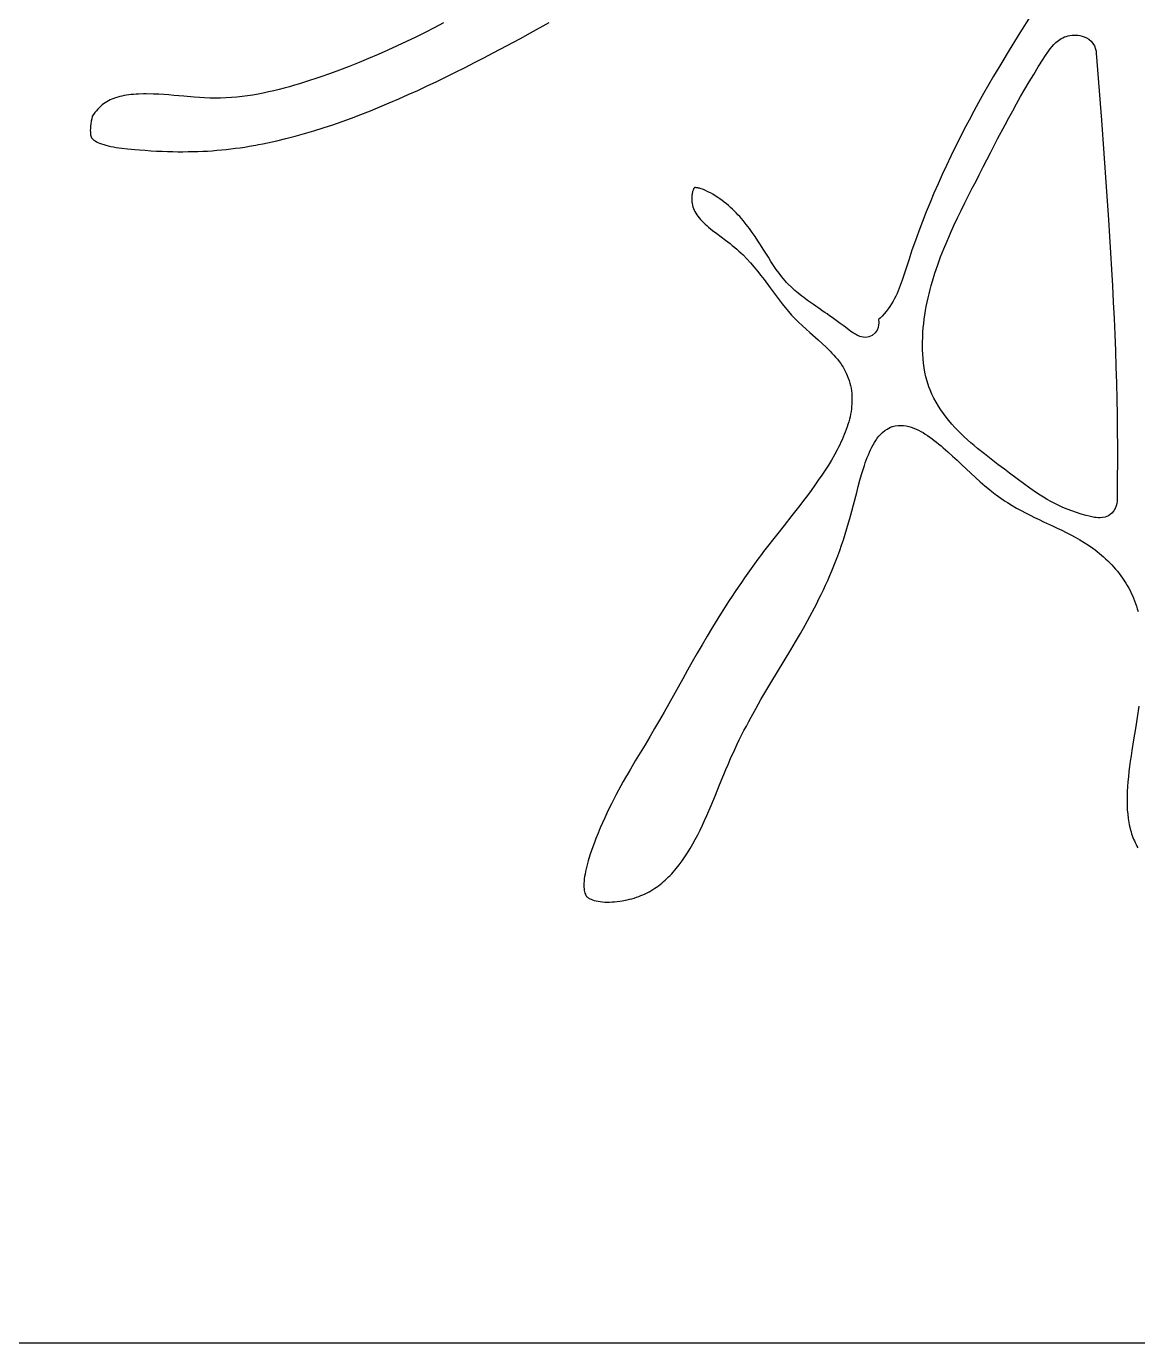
# Model space of a CAD drawing. Extents: x 4283 to 40403, y 1134 to 1764.
# Drawn here: x 4411.815 to 4415.063, y 1481.457 to 1485.306 of the extents above; entities that cross this region are included whole.
import ezdxf

# ---------------------------------------------------------------- set-up
doc = ezdxf.new("R2010")
doc.units = 0
doc.layers.add('华泽绵阳图框', color=7, linetype='Continuous')

# ---------------------------------------------------------------- blocks, each defined once
blk = doc.blocks.new('11')
for points in [[(-179553.74, -78507.27), (-179555.58, -78508.24), (-179557.44, -78509.19), (-179559.3, -78510.12), (-179561.17, -78511.03), (-179563.06, -78511.92), (-179564.96, -78512.79), (-179566.87, -78513.64), (-179568.79, -78514.46), (-179570.73, -78515.27), (-179572.69, -78516.04), (-179574.65, -78516.79), (-179576.64, -78517.52), (-179578.64, -78518.21), (-179581.52, -78519.15), (-179582.69, -78519.51), (-179583.72, -78519.82), (-179584.75, -78520.12), (-179585.79, -78520.4), (-179586.83, -78520.68), (-179587.88, -78520.93), (-179588.94, -78521.18), (-179590, -78521.4), (-179591.06, -78521.61), (-179592.13, -78521.8), (-179593.2, -78521.97), (-179594.27, -78522.11), (-179595.35, -78522.23), (-179596.43, -78522.32), (-179597.52, -78522.38), (-179598.59, -78522.42), (-179599.68, -78522.42), (-179600.75, -78522.4), (-179601.81, -78522.36), (-179602.86, -78522.29), (-179603.91, -78522.22), (-179605.97, -78522.04), (-179608.02, -78521.86), (-179609.03, -78521.78), (-179610.05, -78521.71), (-179611.06, -78521.64), (-179612.07, -78521.6), (-179613.57, -78521.58), (-179614.1, -78521.58), (-179615.13, -78521.61), (-179615.62, -78521.63), (-179616.11, -78521.67), (-179616.59, -78521.71), (-179617.07, -78521.77), (-179617.54, -78521.83), (-179618, -78521.91), (-179618.45, -78522), (-179618.89, -78522.1), (-179619.31, -78522.21), (-179619.72, -78522.34), (-179620.11, -78522.47), (-179620.49, -78522.62), (-179620.85, -78522.78), (-179621.19, -78522.96), (-179621.52, -78523.14), (-179621.83, -78523.34), (-179622.17, -78523.59), (-179622.41, -78523.78), (-179622.71, -78524.05), (-179623, -78524.33), (-179623.29, -78524.65), (-179623.59, -78524.98), (-179623.89, -78525.34), (-179624.2, -78525.72), (-179624.45, -78526.04), (-179624.54, -78526.56), (-179624.63, -78527.08), (-179624.7, -78527.59), (-179624.76, -78528.07), (-179624.8, -78528.51), (-179624.82, -78528.92), (-179624.81, -78529.28), (-179624.79, -78529.63), (-179624.78, -78529.74), (-179624.76, -78529.87), (-179624.73, -78529.98), (-179624.71, -78530.07), (-179624.68, -78530.16), (-179624.66, -78530.21), (-179624.62, -78530.29), (-179624.59, -78530.35), (-179624.56, -78530.41), (-179624.51, -78530.47), (-179624.46, -78530.54), (-179624.41, -78530.6), (-179624.34, -78530.67), (-179624.27, -78530.74), (-179624.18, -78530.82), (-179624.1, -78530.88), (-179623.86, -78531.04), (-179623.59, -78531.2), (-179623.29, -78531.35), (-179622.94, -78531.51), (-179622.55, -78531.65), (-179622.13, -78531.79), (-179621.68, -78531.92), (-179621.2, -78532.04), (-179620.69, -78532.15), (-179620.17, -78532.25), (-179619.62, -78532.34), (-179619.06, -78532.42), (-179618.49, -78532.5), (-179617.31, -78532.63), (-179615.84, -78532.77), (-179614.93, -78532.84), (-179613.76, -78532.93), (-179612.62, -78533.01), (-179611.49, -78533.07), (-179610.39, -78533.12), (-179609.31, -78533.16), (-179608.24, -78533.19), (-179607.2, -78533.21), (-179606.17, -78533.21), (-179605.15, -78533.2), (-179604.15, -78533.19), (-179603.16, -78533.16), (-179602.19, -78533.12), (-179601.22, -78533.07), (-179600.27, -78533.01), (-179599.32, -78532.93), (-179598.38, -78532.85), (-179597.45, -78532.75), (-179596.52, -78532.65), (-179595.59, -78532.53), (-179594.67, -78532.41), (-179593.75, -78532.27), (-179592.84, -78532.12), (-179591.53, -78531.89), (-179590.99, -78531.79), (-179590.07, -78531.61), (-179589.14, -78531.42), (-179588.22, -78531.22), (-179587.29, -78531.02), (-179585.43, -78530.56), (-179583.56, -78530.08), (-179581.68, -78529.55), (-179579.8, -78528.99), (-179577.92, -78528.4), (-179576.03, -78527.77), (-179574.14, -78527.12), (-179572.24, -78526.43), (-179570.34, -78525.71), (-179568.44, -78524.96), (-179566.54, -78524.19), (-179564.64, -78523.39), (-179562.73, -78522.57), (-179560.82, -78521.72), (-179558.92, -78520.86), (-179557.01, -78519.97), (-179555.1, -78519.06), (-179553.2, -78518.14), (-179551.3, -78517.2), (-179549.39, -78516.25), (-179547.5, -78515.28), (-179545.6, -78514.3), (-179543.71, -78513.31), (-179538.25, -78510.39), (-179536.18, -78509.26), (-179532.44, -78507.21)], [(-179435.49, -78505.77), (-179437.68, -78509.25), (-179439.83, -78512.74), (-179441.35, -78515.23), (-179441.95, -78516.23), (-179442.98, -78517.98), (-179444, -78519.74), (-179445.01, -78521.51), (-179446, -78523.29), (-179446.98, -78525.07), (-179447.94, -78526.87), (-179448.89, -78528.67), (-179449.81, -78530.48), (-179450.72, -78532.3), (-179451.62, -78534.13), (-179452.49, -78535.97), (-179453.34, -78537.82), (-179454.18, -78539.69), (-179454.99, -78541.56), (-179455.78, -78543.45), (-179456.55, -78545.35), (-179457.3, -78547.26), (-179458.03, -78549.18), (-179458.74, -78551.12), (-179459.42, -78553.07), (-179460.08, -78555.04), (-179460.41, -78556.09), (-179461.04, -78558.06), (-179461.39, -78559.1), (-179461.77, -78560.14), (-179461.98, -78560.68), (-179462.2, -78561.21), (-179462.43, -78561.74), (-179462.68, -78562.27), (-179462.94, -78562.8), (-179463.23, -78563.32), (-179463.53, -78563.84), (-179463.86, -78564.35), (-179464.21, -78564.86), (-179464.59, -78565.36), (-179464.99, -78565.84), (-179465.42, -78566.32), (-179465.83, -78566.73), (-179466.15, -78567.03), (-179466.14, -78567.15), (-179466.12, -78567.48), (-179466.11, -78567.74), (-179466.13, -78568.1), (-179466.23, -78568.63), (-179466.42, -78569.13), (-179466.8, -78569.7), (-179467.42, -78570.22), (-179468.11, -78570.51), (-179468.73, -78570.6), (-179469.22, -78570.57), (-179469.61, -78570.5), (-179469.92, -78570.41), (-179470.18, -78570.3), (-179470.41, -78570.2), (-179470.62, -78570.09), (-179470.82, -78569.98), (-179471.02, -78569.86), (-179471.36, -78569.64), (-179471.7, -78569.4), (-179472.04, -78569.16), (-179472.82, -78568.57), (-179473.28, -78568.23), (-179473.86, -78567.79), (-179474.43, -78567.38), (-179474.97, -78566.99), (-179475.5, -78566.61), (-179476.01, -78566.24), (-179476.51, -78565.89), (-179476.99, -78565.56), (-179477.47, -78565.23), (-179477.92, -78564.91), (-179478.37, -78564.6), (-179478.8, -78564.3), (-179479.22, -78564.01), (-179479.64, -78563.72), (-179480.04, -78563.43), (-179480.44, -78563.15), (-179480.82, -78562.87), (-179481.2, -78562.59), (-179481.58, -78562.3), (-179482.3, -78561.73), (-179483, -78561.14), (-179483.68, -78560.52), (-179484.33, -78559.87), (-179484.66, -78559.52), (-179484.97, -78559.18), (-179485.29, -78558.8), (-179485.6, -78558.43), (-179486.17, -78557.68), (-179486.73, -78556.9), (-179487.27, -78556.11), (-179487.8, -78555.3), (-179488.32, -78554.48), (-179488.84, -78553.65), (-179489.37, -78552.81), (-179489.9, -78551.98), (-179490.44, -78551.14), (-179490.99, -78550.31), (-179491.56, -78549.48), (-179492.15, -78548.66), (-179492.77, -78547.85), (-179493.42, -78547.05), (-179493.75, -78546.67), (-179494.09, -78546.28), (-179494.45, -78545.9), (-179494.81, -78545.52), (-179495.18, -78545.15), (-179495.56, -78544.78), (-179495.95, -78544.42), (-179496.35, -78544.07), (-179496.77, -78543.72), (-179497.2, -78543.38), (-179497.64, -78543.05), (-179498.09, -78542.72), (-179498.52, -78542.43), (-179499.04, -78542.09), (-179499.52, -78541.79), (-179500.01, -78541.52), (-179500.49, -78541.26), (-179500.96, -78541.04), (-179501.41, -78540.85), (-179501.85, -78540.69), (-179502.03, -78540.63), (-179502.22, -78540.57), (-179502.4, -78540.53), (-179502.56, -78540.5), (-179502.71, -78540.47), (-179502.85, -78540.46), (-179502.97, -78540.45), (-179503.06, -78540.45), (-179503.14, -78540.45), (-179503.2, -78540.46), (-179503.24, -78540.46), (-179503.24, -78540.46), (-179503.25, -78540.47), (-179503.28, -78540.52), (-179503.32, -78540.59), (-179503.37, -78540.68), (-179503.42, -78540.8), (-179503.47, -78540.93), (-179503.52, -78541.07), (-179503.57, -78541.23), (-179503.61, -78541.41), (-179503.65, -78541.59), (-179503.68, -78541.79), (-179503.71, -78541.97), (-179503.74, -78542.4), (-179503.75, -78542.8), (-179503.72, -78543.33), (-179503.71, -78543.4), (-179503.69, -78543.57), (-179503.62, -78543.95), (-179503.53, -78544.3), (-179503.42, -78544.63), (-179503.28, -78544.96), (-179503.13, -78545.28), (-179502.95, -78545.59), (-179502.75, -78545.91), (-179502.53, -78546.22), (-179502.28, -78546.53), (-179502.01, -78546.85), (-179501.72, -78547.16), (-179501.41, -78547.47), (-179501.07, -78547.79), (-179500.72, -78548.1), (-179500.36, -78548.41), (-179499.56, -78549.05), (-179498.72, -78549.69), (-179496.95, -78551.01), (-179496.05, -78551.7), (-179495.59, -78552.07), (-179495.08, -78552.49), (-179494.69, -78552.82), (-179494.26, -78553.21), (-179493.84, -78553.6), (-179493.42, -78554.01), (-179492.64, -78554.81), (-179491.9, -78555.62), (-179491.18, -78556.45), (-179490.5, -78557.28), (-179489.84, -78558.12), (-179489.19, -78558.96), (-179487.96, -78560.61), (-179486.75, -78562.25), (-179486.15, -78563.05), (-179485.54, -78563.84), (-179484.92, -78564.61), (-179484.29, -78565.36), (-179483.65, -78566.1), (-179482.69, -78567.11), (-179482.28, -78567.52), (-179481.53, -78568.23), (-179480.75, -78568.94), (-179479.95, -78569.65), (-179478.32, -78571.09), (-179477.5, -78571.83), (-179476.7, -78572.57), (-179476.3, -78572.96), (-179475.91, -78573.35), (-179475.52, -78573.75), (-179475.15, -78574.15), (-179474.79, -78574.57), (-179474.43, -78574.99), (-179474.09, -78575.43), (-179473.77, -78575.87), (-179473.47, -78576.32), (-179473.28, -78576.62), (-179472.91, -78577.28), (-179472.66, -78577.78), (-179472.44, -78578.27), (-179472.24, -78578.78), (-179472.07, -78579.28), (-179471.92, -78579.8), (-179471.79, -78580.31), (-179471.69, -78580.83), (-179471.61, -78581.35), (-179471.55, -78581.87), (-179471.51, -78582.4), (-179471.5, -78582.92), (-179471.5, -78583.44), (-179471.52, -78583.97), (-179471.56, -78584.49), (-179471.62, -78585.01), (-179471.69, -78585.53), (-179471.79, -78586.05), (-179471.89, -78586.57), (-179472.02, -78587.09), (-179472.15, -78587.61), (-179472.3, -78588.13), (-179472.47, -78588.64), (-179472.65, -78589.16), (-179472.84, -78589.67), (-179473.04, -78590.18), (-179473.25, -78590.7), (-179473.48, -78591.21), (-179473.71, -78591.72), (-179473.96, -78592.23), (-179474.21, -78592.74), (-179474.48, -78593.26), (-179475.03, -78594.27), (-179475.62, -78595.3), (-179476.25, -78596.32), (-179476.9, -78597.33), (-179477.57, -78598.35), (-179478.27, -78599.37), (-179478.99, -78600.39), (-179479.72, -78601.41), (-179480.48, -78602.42), (-179481.24, -78603.43), (-179482.01, -78604.45), (-179483.58, -78606.46), (-179485.15, -78608.46), (-179486.71, -78610.44), (-179487.48, -78611.42), (-179488.24, -78612.39), (-179489.28, -78613.75), (-179489.71, -78614.31), (-179490.42, -78615.27), (-179491.12, -78616.21), (-179491.8, -78617.16), (-179492.47, -78618.09), (-179493.12, -78619.02), (-179493.77, -78619.95), (-179494.4, -78620.87), (-179495.01, -78621.79), (-179495.62, -78622.7), (-179496.22, -78623.61), (-179496.8, -78624.52), (-179497.38, -78625.42), (-179497.94, -78626.31), (-179498.49, -78627.2), (-179499.58, -78628.98), (-179500.64, -78630.74), (-179501.67, -78632.48), (-179502.67, -78634.21), (-179503.65, -78635.93), (-179504.62, -78637.64), (-179505.57, -78639.33), (-179506.51, -78641.02), (-179507.45, -78642.7), (-179508.39, -78644.37), (-179509.32, -78646.04), (-179510.27, -78647.69), (-179511.22, -78649.34), (-179512.21, -78651.03), (-179513.15, -78652.62), (-179514.13, -78654.25), (-179515.11, -78655.88), (-179516.09, -78657.53), (-179516.58, -78658.36), (-179517.06, -78659.2), (-179517.54, -78660.05), (-179518.02, -78660.91), (-179518.5, -78661.79), (-179518.97, -78662.67), (-179519.44, -78663.58), (-179519.91, -78664.5), (-179520.37, -78665.43), (-179520.83, -78666.39), (-179521.28, -78667.37), (-179521.72, -78668.37), (-179522.16, -78669.39), (-179522.6, -78670.44), (-179523.03, -78671.52), (-179523.34, -78672.33), (-179523.85, -78673.75), (-179524.24, -78674.88), (-179524.59, -78676.01), (-179524.74, -78676.55), (-179524.89, -78677.1), (-179525.02, -78677.63), (-179525.13, -78678.16), (-179525.23, -78678.67), (-179525.32, -78679.16), (-179525.38, -78679.64), (-179525.43, -78680.1), (-179525.46, -78680.53), (-179525.47, -78680.94), (-179525.46, -78681.32), (-179525.43, -78681.67), (-179525.39, -78681.98), (-179525.33, -78682.26), (-179525.26, -78682.51), (-179525.17, -78682.75), (-179525.14, -78682.81), (-179525.09, -78682.9), (-179525.05, -78682.97), (-179525, -78683.05), (-179524.96, -78683.11), (-179524.91, -78683.17), (-179524.85, -78683.24), (-179524.84, -78683.25), (-179524.73, -78683.35), (-179524.66, -78683.4), (-179524.58, -78683.46), (-179524.49, -78683.52), (-179524.39, -78683.58), (-179524.3, -78683.63), (-179524.02, -78683.76), (-179523.72, -78683.88), (-179523.38, -78683.98), (-179523.02, -78684.08), (-179522.62, -78684.15), (-179522.19, -78684.22), (-179521.74, -78684.27), (-179521.27, -78684.3), (-179520.78, -78684.31), (-179520.29, -78684.31), (-179519.78, -78684.29), (-179519.27, -78684.26), (-179518.75, -78684.21), (-179518.24, -78684.15), (-179517.73, -78684.07), (-179517.09, -78683.96), (-179516.73, -78683.88), (-179516.25, -78683.76), (-179515.78, -78683.64), (-179515.32, -78683.5), (-179514.87, -78683.35), (-179514.43, -78683.19), (-179513.99, -78683.02), (-179513.57, -78682.84), (-179513.16, -78682.65), (-179512.75, -78682.45), (-179512.35, -78682.24), (-179511.96, -78682.02), (-179511.58, -78681.79), (-179511.2, -78681.54), (-179510.83, -78681.29), (-179510.47, -78681.03), (-179510.11, -78680.76), (-179509.76, -78680.48), (-179509.42, -78680.19), (-179509.08, -78679.89), (-179508.74, -78679.58), (-179508.41, -78679.26), (-179508.09, -78678.94), (-179507.77, -78678.6), (-179507.46, -78678.26), (-179507.15, -78677.9), (-179506.86, -78677.55), (-179506.26, -78676.79), (-179505.68, -78676.02), (-179505.12, -78675.21), (-179504.58, -78674.37), (-179504.05, -78673.5), (-179503.54, -78672.61), (-179503.04, -78671.7), (-179502.56, -78670.77), (-179502.08, -78669.82), (-179501.62, -78668.85), (-179501.17, -78667.86), (-179500.72, -78666.87), (-179499.85, -78664.84), (-179499, -78662.78), (-179498.15, -78660.71), (-179497.31, -78658.65), (-179496.88, -78657.62), (-179496.44, -78656.6), (-179495.79, -78655.09), (-179495.56, -78654.58), (-179495.11, -78653.59), (-179494.65, -78652.62), (-179494.18, -78651.66), (-179493.71, -78650.71), (-179493.24, -78649.78), (-179492.76, -78648.86), (-179492.28, -78647.95), (-179491.79, -78647.05), (-179490.81, -78645.29), (-179489.82, -78643.55), (-179488.82, -78641.85), (-179487.82, -78640.17), (-179483.83, -78633.55), (-179482.84, -78631.89), (-179481.87, -78630.22), (-179480.91, -78628.52), (-179479.97, -78626.8), (-179479.5, -78625.94), (-179479.04, -78625.06), (-179478.59, -78624.17), (-179478.14, -78623.27), (-179477.69, -78622.36), (-179477.25, -78621.43), (-179476.82, -78620.5), (-179476.39, -78619.55), (-179475.97, -78618.58), (-179475.55, -78617.6), (-179475.15, -78616.61), (-179474.74, -78615.59), (-179474.35, -78614.56), (-179473.97, -78613.51), (-179473.59, -78612.44), (-179473.22, -78611.35), (-179472.86, -78610.24), (-179472.51, -78609.11), (-179472.17, -78607.96), (-179471.91, -78607.06), (-179471.51, -78605.57), (-179471.19, -78604.34), (-179470.54, -78601.85), (-179470.22, -78600.61), (-179469.89, -78599.38), (-179469.55, -78598.18), (-179469.37, -78597.59), (-179469.19, -78597), (-179469, -78596.43), (-179468.81, -78595.87), (-179468.62, -78595.31), (-179468.41, -78594.77), (-179468.2, -78594.24), (-179467.98, -78593.72), (-179467.76, -78593.22), (-179467.52, -78592.73), (-179467.26, -78592.25), (-179466.99, -78591.79), (-179466.71, -78591.34), (-179466.4, -78590.91), (-179466.07, -78590.5), (-179465.71, -78590.1), (-179465.32, -78589.73), (-179464.89, -78589.38), (-179464.39, -78589.05), (-179463.71, -78588.71), (-179463.33, -78588.57), (-179462.79, -78588.43), (-179462.23, -78588.35), (-179461.66, -78588.32), (-179461.11, -78588.34), (-179460.58, -78588.42), (-179460.06, -78588.53), (-179459.56, -78588.67), (-179459.07, -78588.85), (-179458.59, -78589.05), (-179458.11, -78589.27), (-179457.65, -78589.52), (-179457.19, -78589.78), (-179456.74, -78590.07), (-179456.28, -78590.36), (-179455.83, -78590.68), (-179455.38, -78591.01), (-179454.93, -78591.35), (-179454.48, -78591.71), (-179454.03, -78592.08), (-179453.57, -78592.46), (-179453.12, -78592.85), (-179452.66, -78593.25), (-179452.2, -78593.66), (-179451.28, -78594.49), (-179450.35, -78595.34), (-179449.42, -78596.21), (-179448.48, -78597.09), (-179447.54, -78597.96), (-179446.6, -78598.82), (-179445.66, -78599.66), (-179444.73, -78600.47), (-179443.8, -78601.25), (-179443.35, -78601.61), (-179442.67, -78602.14), (-179442.44, -78602.31), (-179441.98, -78602.65), (-179441.53, -78602.97), (-179441.08, -78603.28), (-179440.63, -78603.58), (-179440.18, -78603.87), (-179439.27, -78604.44), (-179438.37, -78604.97), (-179437.46, -78605.47), (-179436.55, -78605.95), (-179435.65, -78606.41), (-179434.74, -78606.85), (-179433.83, -78607.29), (-179432.92, -78607.72), (-179431.1, -78608.56), (-179430.19, -78608.99), (-179429.28, -78609.43), (-179428.37, -78609.88), (-179427.47, -78610.34), (-179426.56, -78610.83), (-179425.66, -78611.34), (-179424.77, -78611.89), (-179423.88, -78612.47), (-179423.01, -78613.08), (-179422.56, -78613.41), (-179422.13, -78613.74), (-179421.7, -78614.09), (-179421.29, -78614.43), (-179420.85, -78614.82), (-179420.43, -78615.2), (-179420.02, -78615.59), (-179419.61, -78616), (-179419.21, -78616.41), (-179418.82, -78616.83), (-179418.44, -78617.27), (-179418.06, -78617.71), (-179417.7, -78618.17), (-179417.35, -78618.63), (-179417.01, -78619.1), (-179416.76, -78619.47), (-179416.37, -78620.07), (-179416.07, -78620.57), (-179415.79, -78621.07), (-179415.53, -78621.57), (-179415.27, -78622.08), (-179415.04, -78622.6), (-179414.81, -78623.12), (-179414.6, -78623.64), (-179414.41, -78624.17), (-179414.23, -78624.7), (-179414.06, -78625.23), (-179413.9, -78625.77)], [(-179413.73, -78644.89), (-179414.08, -78647.15), (-179414.44, -78649.39), (-179414.8, -78651.61), (-179415.15, -78653.8), (-179415.31, -78654.88), (-179415.47, -78655.94), (-179415.61, -78657), (-179415.74, -78658.04), (-179415.85, -78659.07), (-179415.95, -78660.08), (-179416.03, -78661.07), (-179416.08, -78662.05), (-179416.12, -78663), (-179416.13, -78663.94), (-179416.11, -78664.85), (-179416.07, -78665.75), (-179416, -78666.61), (-179415.91, -78667.47), (-179415.85, -78667.87), (-179415.78, -78668.27), (-179415.7, -78668.67), (-179415.62, -78669.06), (-179415.51, -78669.51), (-179415.43, -78669.82), (-179415.32, -78670.19), (-179415.21, -78670.56), (-179415.08, -78670.92), (-179414.95, -78671.28), (-179414.8, -78671.64), (-179414.65, -78671.99), (-179414.49, -78672.34), (-179414.31, -78672.69), (-179414.13, -78673.04), (-179413.93, -78673.38)]]:
    blk.add_lwpolyline(points)
blk.add_lwpolyline([(-179422.31, -78513.34), (-179421.27, -78526.87), (-179420.78, -78533.58), (-179420.3, -78540.27), (-179419.85, -78546.94), (-179419.64, -78550.27), (-179419.44, -78553.59), (-179419.25, -78556.9), (-179419.07, -78560.2), (-179418.9, -78563.49), (-179418.74, -78566.78), (-179418.6, -78570.05), (-179418.47, -78573.31), (-179418.36, -78576.56), (-179418.27, -78579.79), (-179418.19, -78583.01), (-179418.13, -78586.22), (-179418.09, -78589.41), (-179418.07, -78592.59), (-179418.08, -78595.75), (-179418.1, -78598.89), (-179418.12, -78600.54), (-179418.13, -78601.22), (-179418.13, -78601.59), (-179418.12, -78602.16), (-179418.11, -78602.44), (-179418.11, -78602.97), (-179418.11, -78603.31), (-179418.14, -78603.67), (-179418.19, -78604.07), (-179418.3, -78604.52), (-179418.49, -78605.04), (-179418.79, -78605.55), (-179419.18, -78606.03), (-179419.86, -78606.52), (-179420.5, -78606.78), (-179421.04, -78606.89), (-179421.51, -78606.94), (-179421.93, -78606.93), (-179422.31, -78606.9), (-179422.7, -78606.84), (-179423.74, -78606.62), (-179424.37, -78606.46), (-179425.36, -78606.17), (-179426.33, -78605.87), (-179427.26, -78605.54), (-179428.15, -78605.2), (-179429.02, -78604.84), (-179429.85, -78604.46), (-179430.66, -78604.07), (-179431.44, -78603.66), (-179432.19, -78603.24), (-179432.93, -78602.81), (-179433.64, -78602.36), (-179434.33, -78601.91), (-179435.01, -78601.46), (-179435.67, -78600.99), (-179436.96, -78600.05), (-179438.23, -78599.1), (-179439.77, -78597.93), (-179440.78, -78597.16), (-179442.11, -78596.17), (-179443.47, -78595.14), (-179444.84, -78594.07), (-179446.2, -78592.98), (-179446.89, -78592.4), (-179447.56, -78591.82), (-179448.23, -78591.23), (-179448.89, -78590.63), (-179449.54, -78590.01), (-179450.17, -78589.37), (-179450.8, -78588.72), (-179451.4, -78588.06), (-179451.99, -78587.37), (-179452.56, -78586.67), (-179453.1, -78585.95), (-179453.62, -78585.21), (-179454.11, -78584.45), (-179454.58, -78583.66), (-179455.01, -78582.86), (-179455.41, -78582.03), (-179455.76, -78581.19), (-179456.01, -78580.54), (-179456.36, -78579.43), (-179456.6, -78578.53), (-179456.8, -78577.63), (-179456.95, -78576.72), (-179457.08, -78575.82), (-179457.17, -78574.91), (-179457.24, -78574.01), (-179457.28, -78573.11), (-179457.29, -78572.22), (-179457.29, -78571.71), (-179457.25, -78570.44), (-179457.21, -78569.56), (-179457.14, -78568.68), (-179457.05, -78567.81), (-179456.95, -78566.94), (-179456.83, -78566.07), (-179456.69, -78565.21), (-179456.54, -78564.35), (-179456.37, -78563.5), (-179456.18, -78562.65), (-179455.99, -78561.8), (-179455.77, -78560.96), (-179455.55, -78560.13), (-179455.31, -78559.29), (-179454.8, -78557.64), (-179454.24, -78556.01), (-179453.65, -78554.39), (-179453.02, -78552.79), (-179452.36, -78551.2), (-179451.68, -78549.64), (-179450.97, -78548.08), (-179450.25, -78546.55), (-179449.52, -78545.03), (-179448.77, -78543.53), (-179448.02, -78542.04), (-179447.28, -78540.57), (-179446.53, -78539.12), (-179445.89, -78537.88), (-179445.07, -78536.26), (-179443.62, -78533.44), (-179442.17, -78530.63), (-179440.69, -78527.82), (-179439.93, -78526.4), (-179439.15, -78524.97), (-179438.36, -78523.54), (-179437.54, -78522.09), (-179436.7, -78520.63), (-179435.82, -78519.15), (-179434.92, -78517.65), (-179433.99, -78516.13), (-179433.01, -78514.59), (-179432.66, -78514.03), (-179431.95, -78512.97), (-179431.62, -78512.52), (-179431.27, -78512.08), (-179430.88, -78511.64), (-179430.43, -78511.21), (-179429.93, -78510.79), (-179429.39, -78510.44), (-179429.04, -78510.26), (-179428.71, -78510.11), (-179428.36, -78509.98), (-179427.99, -78509.87), (-179427.61, -78509.79), (-179427.2, -78509.73), (-179426.71, -78509.71), (-179426.4, -78509.72), (-179426.01, -78509.75), (-179425.6, -78509.82), (-179425.18, -78509.92), (-179424.74, -78510.07), (-179424.29, -78510.28), (-179423.84, -78510.56), (-179423.38, -78510.94), (-179422.99, -78511.41), (-179422.69, -78511.9), (-179422.46, -78512.53), (-179422.37, -78512.97)], close=True)

msp = doc.modelspace()

# ---------------------------------------------------------------- linework, layer by layer
at = {"layer": '华泽绵阳图框', "color": 7}
msp.add_line((4350.855, 1481.457), (4460.2459, 1481.457), dxfattribs=at)

# ---------------------------------------------------------------- block references
at = {"xscale": 0.01452, "yscale": 0.01452, "zscale": 0.01452}
msp.add_blockref('11', (7020.1542, 2625.2415), dxfattribs=at)

doc.saveas('drawing.dxf')
